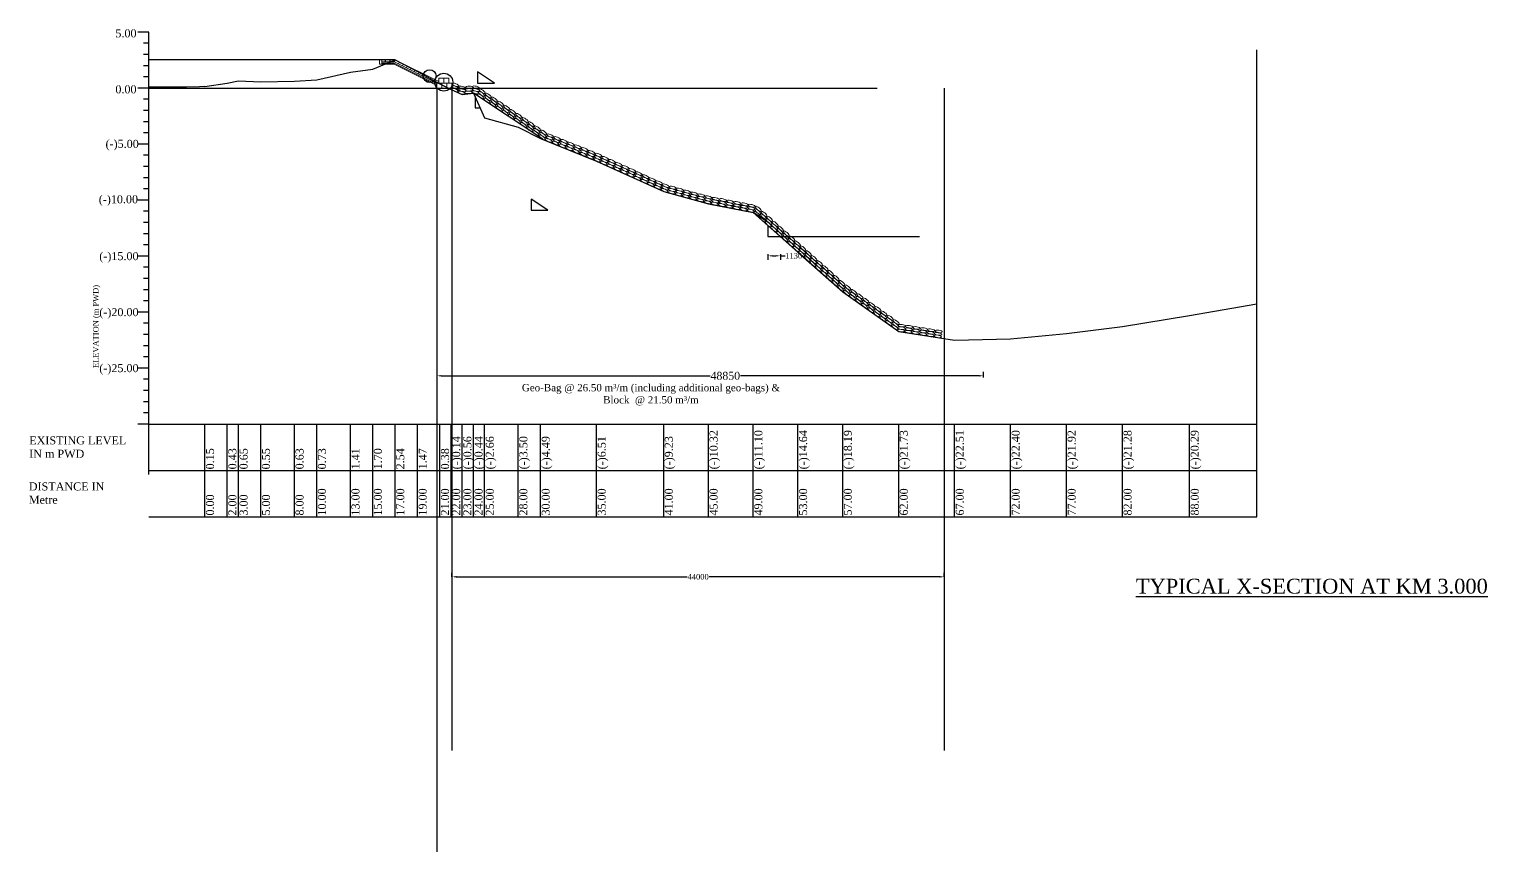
# Model space of a CAD drawing. Header units: metres. Extents: x -1354 to 3686, y -9962 to -7697.
# Drawn here: x 15.2 to 145.6, y -9279 to -9205.6 of the extents above; entities that cross this region are included whole.
import ezdxf

# ---------------------------------------------------------------- set-up
doc = ezdxf.new("R2010")
doc.units = ezdxf.units.M
doc.layers.add('LINE', color=7, linetype='Continuous')
doc.styles.add('liza', font='times.ttf', dxfattribs={"height": 2})
doc.styles.get("Standard").update_dxf_attribs({"font": 'times.ttf'})
doc.dimstyles.get("Standard").update_dxf_attribs({"dimtxt": 0.5, "dimasz": 0.4075, "dimexe": 0.364, "dimexo": 0.219, "dimgap": 0.09, "dimtad": 0, "dimdec": 0, "dimlfac": 1000, "dimzin": 0, "dimdsep": 46, "dimtxsty": 'Standard', "dimcen": 0.09, "dimadec": 0, "dimazin": 0, "dimtfac": 1, "dimtdec": 0, "dimtofl": 0, "dimtmove": 0, "dimatfit": 3, "dimfxl": 1, "dimtolj": 1, "dimtzin": 0, "dimarcsym": 0})

# ---------------------------------------------------------------- blocks, each defined once
blk = doc.blocks.new('*D457')
at = {"color": 0, "lineweight": -2, "ltscale": 0.5}
for p, q in [((81.25, -9225.68), (81.25, -9226.19)), ((81.66, -9225.83), (81.97, -9225.83)), ((82.38, -9225.68), (82.38, -9226.19)), ((82.38, -9225.83), (82.79, -9225.83))]:
    blk.add_line(p, q, dxfattribs=at)
at = {"color": 0, "linetype": 'Continuous', "lineweight": -3, "ltscale": 0.5}
for points in [[(81.66, -9225.76), (81.66, -9225.89), (81.25, -9225.83)], [(81.97, -9225.76), (81.97, -9225.89), (82.38, -9225.83)]]:
    blk.add_solid(points, dxfattribs=at)
at = {"layer": 'Defpoints', "color": 0, "linetype": 'Continuous', "lineweight": -3, "ltscale": 0.5}
for p in [(81.25, -9224.11), (82.38, -9224.11), (82.38, -9225.83)]:
    blk.add_point(p, dxfattribs=at)
at = {"color": 0, "linetype": 'Continuous', "lineweight": -3, "ltscale": 0.5, "insert": (83.56, -9225.83), "char_height": 0.5, "attachment_point": 5}
blk.add_mtext('\\A1;1130', dxfattribs=at)
blk = doc.blocks.new('*D458')
at = {"color": 0, "lineweight": -2, "ltscale": 0.5}
for p, q in [((51.67, -9236.39), (51.67, -9236.9)), ((52.08, -9236.54), (76.1, -9236.54)), ((100.11, -9236.54), (78.81, -9236.54)), ((100.52, -9236.69), (100.52, -9236.18))]:
    blk.add_line(p, q, dxfattribs=at)
at = {"color": 0, "linetype": 'Continuous', "lineweight": -3, "ltscale": 0.5}
for points in [[(52.08, -9236.47), (52.08, -9236.61), (51.67, -9236.54)], [(100.11, -9236.47), (100.11, -9236.61), (100.52, -9236.54)]]:
    blk.add_solid(points, dxfattribs=at)
at = {"layer": 'Defpoints', "color": 0, "linetype": 'Continuous', "lineweight": -3, "ltscale": 0.5}
for p in [(51.67, -9235.88), (100.52, -9236.54), (100.52, -9240.85)]:
    blk.add_point(p, dxfattribs=at)
at = {"color": 0, "linetype": 'Continuous', "lineweight": -3, "ltscale": 0.5, "insert": (77.45, -9236.54), "char_height": 0.5, "attachment_point": 5}
blk.add_mtext('\\A1;{\\H1.4x;48850}', dxfattribs=at)
blk = doc.blocks.new('*D459')
at = {"color": 0, "lineweight": -2, "ltscale": 0.5}
for p, q in [((53.02, -9254.49), (53.02, -9254.12)), ((53.43, -9254.49), (74.03, -9254.49)), ((96.61, -9254.49), (76.02, -9254.49)), ((97.02, -9254.49), (97.02, -9254.12))]:
    blk.add_line(p, q, dxfattribs=at)
at = {"color": 0, "linetype": 'Continuous', "lineweight": -3, "ltscale": 0.5}
for points in [[(53.43, -9254.42), (53.43, -9254.56), (53.02, -9254.49)], [(96.61, -9254.42), (96.61, -9254.56), (97.02, -9254.49)]]:
    blk.add_solid(points, dxfattribs=at)
at = {"layer": 'Defpoints', "color": 0, "linetype": 'Continuous', "lineweight": -3, "ltscale": 0.5}
for p in [(53.02, -9254.49), (97.02, -9254.49), (97.02, -9254.49)]:
    blk.add_point(p, dxfattribs=at)
at = {"color": 0, "linetype": 'Continuous', "lineweight": -3, "ltscale": 0.5, "insert": (75.02, -9254.49), "char_height": 0.5, "attachment_point": 5}
blk.add_mtext('\\A1;44000', dxfattribs=at)

msp = doc.modelspace()

# ---------------------------------------------------------------- linework, layer by layer
at = {"color": 0, "lineweight": -2}
for p, q in [((25.94167, -9205.850709), (24.94167, -9205.850709)), ((25.94167, -9206.850709), (25.44167, -9206.850709)), ((25.94167, -9245.350709), (25.94167, -9205.850709)), ((25.94167, -9207.850709), (25.44167, -9207.850709)), ((25.94167, -9208.850709), (25.44167, -9208.850709)), ((25.94167, -9209.850709), (25.44167, -9209.850709)), ((25.94167, -9210.850709), (24.94167, -9210.850709)), ((25.94167, -9211.850709), (25.44167, -9211.850709)), ((25.94167, -9212.850709), (25.44167, -9212.850709)), ((25.94167, -9213.850709), (25.44167, -9213.850709)), ((25.94167, -9215.850709), (24.94167, -9215.850709)), ((25.94167, -9214.850709), (25.44167, -9214.850709)), ((25.94167, -9216.850709), (25.44167, -9216.850709)), ((25.94167, -9217.850709), (25.44167, -9217.850709)), ((25.94167, -9218.850709), (25.44167, -9218.850709)), ((25.94167, -9219.850709), (25.44167, -9219.850709)), ((25.94167, -9220.850709), (24.94167, -9220.850709)), ((25.94167, -9221.850709), (25.44167, -9221.850709)), ((25.94167, -9222.850709), (25.44167, -9222.850709)), ((25.94167, -9223.850709), (25.44167, -9223.850709)), ((25.94167, -9224.850709), (25.44167, -9224.850709)), ((25.94167, -9225.850709), (24.94167, -9225.850709)), ((25.94167, -9226.850709), (25.44167, -9226.850709)), ((25.94167, -9227.850709), (25.44167, -9227.850709)), ((25.94167, -9228.850709), (25.44167, -9228.850709)), ((25.94167, -9229.850709), (25.44167, -9229.850709)), ((25.94167, -9230.850709), (24.94167, -9230.850709)), ((25.94167, -9231.850709), (25.44167, -9231.850709)), ((25.94167, -9232.850709), (25.44167, -9232.850709)), ((25.94167, -9233.850709), (25.44167, -9233.850709)), ((25.94167, -9234.850709), (25.44167, -9234.850709)), ((25.94167, -9235.850709), (24.94167, -9235.850709)), ((25.94167, -9236.850709), (25.44167, -9236.850709)), ((25.94167, -9237.850709), (25.44167, -9237.850709)), ((25.94167, -9238.850709), (25.44167, -9238.850709)), ((25.94167, -9239.850709), (25.44167, -9239.850709)), ((25.94167, -9240.850709), (24.94167, -9240.850709)), ((25.94167, -9240.850709), (124.94167, -9240.850709)), ((30.94167, -9249.118424), (30.94167, -9240.850709)), ((32.94167, -9249.118424), (32.94167, -9240.850709)), ((33.94167, -9249.118424), (33.94167, -9240.850709)), ((35.94167, -9249.118424), (35.94167, -9240.850709)), ((38.94167, -9249.118424), (38.94167, -9240.850709)), ((40.94167, -9249.118424), (40.94167, -9240.850709)), ((43.94167, -9249.118424), (43.94167, -9240.850709)), ((45.94167, -9249.118424), (45.94167, -9240.850709)), ((47.94167, -9249.118424), (47.94167, -9240.850709)), ((49.94167, -9249.118424), (49.94167, -9240.850709)), ((51.94167, -9249.118424), (51.94167, -9240.850709)), ((52.94167, -9249.118424), (52.94167, -9240.850709)), ((53.94167, -9249.118424), (53.94167, -9240.850709)), ((54.94167, -9249.118424), (54.94167, -9240.850709)), ((55.94167, -9249.118424), (55.94167, -9240.850709)), ((58.94167, -9249.118424), (58.94167, -9240.850709)), ((60.94167, -9249.118424), (60.94167, -9240.850709)), ((65.94167, -9249.118424), (65.94167, -9240.850709)), ((71.94167, -9249.118424), (71.94167, -9240.850709)), ((75.94167, -9249.118424), (75.94167, -9240.850709)), ((79.94167, -9249.118424), (79.94167, -9240.850709)), ((83.94167, -9249.118424), (83.94167, -9240.850709)), ((87.94167, -9249.118424), (87.94167, -9240.850709)), ((92.94167, -9249.118424), (92.94167, -9240.850709)), ((97.94167, -9249.118424), (97.94167, -9240.850709)), ((102.94167, -9249.118424), (102.94167, -9240.850709)), ((107.94167, -9249.118424), (107.94167, -9240.850709)), ((112.94167, -9249.118424), (112.94167, -9240.850709)), ((118.94167, -9249.118424), (118.94167, -9240.850709)), ((124.94167, -9249.118424), (124.94167, -9244.618424)), ((25.94167, -9244.996337), (124.94167, -9244.996337)), ((25.94167, -9249.118424), (124.94167, -9249.118424))]:
    msp.add_line(p, q, dxfattribs=at)
at = {"color": 0, "linetype": 'Continuous', "lineweight": -3, "ltscale": 0.5}
for p, q in [((124.94167, -9249.118424), (124.94167, -9207.436756)), ((46.54167, -9208.312709), (25.94167, -9208.312709)), ((47.94167, -9208.312709), (46.54167, -9208.312709)), ((47.094456, -9208.512709), (47.094456, -9208.312709)), ((47.494456, -9208.512709), (47.494456, -9208.312709)), ((47.894456, -9208.512709), (47.894456, -9208.312709)), ((55.315597, -9209.405856), (55.315597, -9210.405856)), ((56.815597, -9210.405856), (55.315597, -9209.405856)), ((29.306153, -9210.759999), (26.845677, -9210.78039)), ((30.472736, -9210.750331), (29.306153, -9210.759999)), ((30.94167, -9210.698709), (30.472736, -9210.750331)), ((55.315597, -9210.405856), (56.815597, -9210.405856)), ((26.845677, -9210.78039), (25.94167, -9210.78039)), ((25.94167, -9210.850709), (91.012657, -9210.850709)), ((51.67196, -9210.850709), (51.67196, -9279.044164)), ((53.02196, -9210.850709), (53.02196, -9270.012482)), ((61.139639, -9215.420689), (54.94167, -9211.288709)), ((55.083681, -9211.603975), (55.083681, -9212.603975)), ((97.02196, -9210.850709), (97.02196, -9270.012482)), ((55.083681, -9212.603975), (55.534132, -9212.603975)), ((60.098555, -9220.754957), (60.098555, -9221.754957)), ((61.598555, -9221.754957), (60.098555, -9220.754957)), ((60.098555, -9221.754957), (61.598555, -9221.754957)), ((81.44167, -9222.950709), (79.94167, -9221.950709)), ((81.249197, -9223.107871), (81.249197, -9224.107871)), ((81.249197, -9224.107871), (94.810326, -9224.107871))]:
    msp.add_line(p, q, dxfattribs=at)
at = {"linetype": 'ByBlock', "lineweight": 18, "ltscale": 0.5}
for p, q in [((46.54167, -9208.312709), (46.54167, -9208.712709)), ((46.74167, -9208.312709), (46.74167, -9208.712709)), ((47.894456, -9208.512709), (47.983899, -9208.333824)), ((48.252227, -9208.691595), (48.34167, -9208.512709)), ((48.609998, -9208.87048), (48.69944, -9208.691595)), ((48.929183, -9209.030073), (49.018626, -9208.851187)), ((49.286954, -9209.208958), (49.376397, -9209.030073)), ((49.644725, -9209.387844), (49.734167, -9209.208958)), ((50.002496, -9209.566729), (50.091938, -9209.387844)), ((50.002496, -9209.566729), (50.091938, -9209.387844)), ((50.360266, -9209.745615), (50.449709, -9209.566729)), ((50.718037, -9209.9245), (50.80748, -9209.745615)), ((50.718037, -9209.9245), (50.80748, -9209.745615)), ((51.075808, -9210.103385), (51.165251, -9209.9245)), ((51.075808, -9210.103385), (51.165251, -9209.9245)), ((51.075808, -9210.103385), (51.165251, -9209.9245)), ((51.433579, -9210.282271), (51.523022, -9210.103385))]:
    msp.add_line(p, q, dxfattribs=at)
at = {"linetype": 'ByBlock', "lineweight": 13, "ltscale": 0.5}
for p, q in [((47.847242, -9208.712709), (46.54167, -9208.712709)), ((47.894456, -9208.512709), (46.74167, -9208.512709)), ((47.870849, -9208.612709), (46.74167, -9208.612709)), ((51.67196, -9210.625068), (47.847242, -9208.712709)), ((51.67196, -9210.513265), (47.870849, -9208.612709)), ((51.67196, -9210.401462), (47.894456, -9208.512709)), ((51.855161, -9210.269455), (47.94167, -9208.312709))]:
    msp.add_line(p, q, dxfattribs=at)
at = {"color": 3, "linetype": 'Continuous', "lineweight": -3, "ltscale": 0.5}
msp.add_lwpolyline([(30.94167, -9210.698709), (32.94167, -9210.418709), (33.94167, -9210.198709), (35.94167, -9210.298709), (38.94167, -9210.218709), (40.94167, -9210.118709), (43.94167, -9209.435709), (45.94167, -9209.146709), (47.94167, -9208.312709), (49.94167, -9209.375709), (51.94167, -9210.468709), (52.94167, -9210.988709), (53.94167, -9211.408709), (54.94167, -9211.288709), (55.94167, -9213.508709), (58.94167, -9214.350709), (60.94167, -9215.340709), (65.94167, -9217.360709), (71.94167, -9220.080709), (75.94167, -9221.170709), (79.94167, -9221.950709), (83.94167, -9225.490709), (87.94167, -9229.040709), (92.94167, -9232.580709), (97.94167, -9233.360709), (102.94167, -9233.250709), (107.94167, -9232.770709), (112.94167, -9232.130709), (118.94167, -9231.140709), (124.94167, -9230.120709)], dxfattribs=at)
at = {"linetype": 'ByBlock', "lineweight": 18, "ltscale": 0.5}
for points in [[(51.67196, -9210.850709), (52.12196, -9210.850709), (52.12196, -9210.400709), (51.67196, -9210.400709)], [(51.855161, -9210.400709), (52.305161, -9210.400709), (52.305161, -9209.950709), (51.855161, -9209.950709)], [(52.12196, -9210.850709), (52.57196, -9210.850709), (52.57196, -9210.400709), (52.12196, -9210.400709)], [(52.305161, -9210.400709), (52.755161, -9210.400709), (52.755161, -9209.950709), (52.305161, -9209.950709)], [(52.57196, -9210.850709), (53.02196, -9210.850709), (53.02196, -9210.400709), (52.57196, -9210.400709)]]:
    msp.add_lwpolyline(points, close=True, dxfattribs=at)
at = {"color": 0, "linetype": 'ByBlock', "lineweight": 15, "ltscale": 0.5}
for centre, major_axis in [((53.330975, -9210.557718), (0.309014, -0.123432)), ((53.33552, -9210.796642), (0.309014, -0.123432)), ((53.933711, -9210.798768), (0.323352, -0.078537)), ((54.557268, -9210.788744), (0.332691, 0.006464)), ((55.187538, -9210.79704), (0.321267, -0.086675)), ((53.274689, -9211.009375), (0.309014, -0.123432)), ((53.877425, -9211.250425), (0.323352, -0.078537)), ((53.938255, -9211.037691), (0.323352, -0.078537)), ((54.486152, -9211.230712), (0.332691, 0.006464)), ((54.540953, -9211.00704), (0.332691, 0.006464)), ((55.112059, -9211.231922), (0.321267, -0.086675)), ((55.176289, -9211.024739), (0.321267, -0.086675)), ((55.576561, -9211.580603), (0.268997, -0.19587)), ((55.671761, -9211.368565), (0.268997, -0.19587)), ((55.719366, -9211.128814), (0.268997, -0.19587)), ((56.131186, -9211.950081), (0.268997, -0.19587)), ((56.218707, -9211.742281), (0.268997, -0.19587)), ((56.262829, -9211.506734), (0.268997, -0.19587)), ((56.681249, -9212.312803), (0.268997, -0.19587)), ((56.767781, -9212.105666), (0.268997, -0.19587)), ((56.818663, -9211.867007), (0.268997, -0.19587)), ((57.366141, -9212.234133), (0.268997, -0.19587)), ((57.228955, -9212.680559), (0.268997, -0.19587)), ((57.315259, -9212.472792), (0.268997, -0.19587)), ((57.777573, -9213.048811), (0.268997, -0.19587)), ((57.864333, -9212.838594), (0.268997, -0.19587)), ((57.915215, -9212.599936), (0.268997, -0.19587)), ((58.329385, -9213.420076), (0.268997, -0.19587)), ((58.408845, -9213.212078), (0.268997, -0.19587)), ((58.459727, -9212.973419), (0.268997, -0.19587)), ((58.95792, -9213.56596), (0.268997, -0.19587)), ((59.008802, -9213.327302), (0.268997, -0.19587)), ((58.87884, -9213.778528), (0.268997, -0.19587)), ((59.419094, -9214.143602), (0.268997, -0.19587)), ((59.505017, -9213.932557), (0.268997, -0.19587)), ((59.563945, -9213.701812), (0.268997, -0.19587)), ((59.969765, -9214.514768), (0.268997, -0.19587)), ((60.054091, -9214.305445), (0.268997, -0.19587)), ((60.113019, -9214.074699), (0.268997, -0.19587)), ((60.52036, -9214.877225), (0.268997, -0.19587)), ((60.605979, -9214.669525), (0.268997, -0.19587)), ((60.664907, -9214.43878), (0.268997, -0.19587)), ((61.212309, -9214.80627), (0.268997, -0.19587)), ((61.070955, -9215.244054), (0.268997, -0.19587)), ((61.153381, -9215.037016), (0.268997, -0.19587)), ((61.662231, -9215.511618), (0.313968, -0.110222)), ((61.748649, -9215.306566), (0.313968, -0.110222)), ((61.802213, -9215.094197), (0.313968, -0.110222)), ((62.277578, -9215.762434), (0.306829, -0.128766)), ((62.363996, -9215.557382), (0.306829, -0.128766)), ((62.41756, -9215.345013), (0.306829, -0.128766)), ((62.893007, -9216.010264), (0.306829, -0.128766)), ((62.979424, -9215.805212), (0.306829, -0.128766)), ((63.032988, -9215.592843), (0.306829, -0.128766)), ((63.5915, -9216.059433), (0.306829, -0.128766)), ((63.645064, -9215.847064), (0.306829, -0.128766)), ((64.261685, -9216.088636), (0.306829, -0.128766)), ((63.505083, -9216.264484), (0.306829, -0.128766)), ((64.121703, -9216.506057), (0.306829, -0.128766)), ((64.208121, -9216.301005), (0.306829, -0.128766)), ((64.742347, -9216.751636), (0.306829, -0.128766)), ((64.828764, -9216.546584), (0.306829, -0.128766)), ((64.879721, -9216.328354), (0.306829, -0.128766)), ((65.358967, -9217.005558), (0.306829, -0.128766)), ((65.445385, -9216.800506), (0.306829, -0.128766)), ((65.496341, -9216.582277), (0.306829, -0.128766)), ((65.978791, -9217.256401), (0.306829, -0.128766)), ((66.057684, -9217.051416), (0.306829, -0.128766)), ((66.108641, -9216.833186), (0.306829, -0.128766)), ((66.653594, -9217.327886), (0.306829, -0.128766)), ((66.704551, -9217.109657), (0.306829, -0.128766)), ((67.311934, -9217.379075), (0.306829, -0.128766)), ((66.574701, -9217.532872), (0.306829, -0.128766)), ((67.182084, -9217.80229), (0.306829, -0.128766)), ((67.260977, -9217.597305), (0.306829, -0.128766)), ((67.787082, -9218.075516), (0.306829, -0.128766)), ((67.865976, -9217.87053), (0.306829, -0.128766)), ((67.916933, -9217.652301), (0.306829, -0.128766)), ((68.391634, -9218.348411), (0.306829, -0.128766)), ((68.470528, -9218.143425), (0.306829, -0.128766)), ((68.521484, -9217.925195), (0.306829, -0.128766)), ((68.987023, -9218.618226), (0.306829, -0.128766)), ((69.065916, -9218.41324), (0.306829, -0.128766)), ((69.116873, -9218.195011), (0.306829, -0.128766)), ((69.673299, -9218.691929), (0.306829, -0.128766)), ((69.710176, -9218.474627), (0.306829, -0.128766)), ((70.320911, -9218.744244), (0.306829, -0.128766)), ((69.594406, -9218.896915), (0.306829, -0.128766)), ((70.205141, -9219.166532), (0.306829, -0.128766)), ((70.284034, -9218.961546), (0.306829, -0.128766)), ((70.797624, -9219.442903), (0.306829, -0.128766)), ((70.876517, -9219.237917), (0.306829, -0.128766)), ((70.913394, -9219.020615), (0.306829, -0.128766)), ((71.405006, -9219.715434), (0.306829, -0.128766)), ((71.4839, -9219.510448), (0.306829, -0.128766)), ((71.520776, -9219.293145), (0.306829, -0.128766)), ((72.019094, -9219.982335), (0.306829, -0.128766)), ((72.07616, -9219.77778), (0.306829, -0.128766)), ((72.113036, -9219.560478), (0.306829, -0.128766)), ((72.706574, -9219.95738), (0.322526, -0.081864)), ((72.743451, -9219.740078), (0.322526, -0.081864)), ((73.377653, -9219.912682), (0.322526, -0.081864)), ((72.649509, -9220.161936), (0.322526, -0.081864)), ((73.283711, -9220.334539), (0.322526, -0.081864)), ((73.340776, -9220.129984), (0.322526, -0.081864)), ((73.922383, -9220.513864), (0.322526, -0.081864)), ((73.979448, -9220.309309), (0.322526, -0.081864)), ((74.016325, -9220.092007), (0.322526, -0.081864)), ((74.571633, -9220.687925), (0.322526, -0.081864)), ((74.628699, -9220.48337), (0.322526, -0.081864)), ((74.665575, -9220.266067), (0.322526, -0.081864)), ((75.213956, -9220.860098), (0.322526, -0.081864)), ((75.271021, -9220.655543), (0.322526, -0.081864)), ((75.307898, -9220.438241), (0.322526, -0.081864)), ((75.855235, -9221.036775), (0.322526, -0.081864)), ((75.911257, -9220.8203), (0.322526, -0.081864)), ((75.948134, -9220.602997), (0.322526, -0.081864)), ((76.501804, -9221.173917), (0.322526, -0.081864)), ((76.557826, -9220.957442), (0.322526, -0.081864)), ((76.594703, -9220.74014), (0.322526, -0.081864)), ((77.1442, -9221.285267), (0.322526, -0.081864)), ((77.200223, -9221.068792), (0.322526, -0.081864)), ((77.2371, -9220.85149), (0.322526, -0.081864)), ((77.846792, -9221.205935), (0.322526, -0.081864)), ((77.887393, -9220.988301), (0.322526, -0.081864)), ((78.488146, -9221.332548), (0.322526, -0.081864)), ((78.528747, -9221.114915), (0.322526, -0.081864)), ((79.170324, -9221.234343), (0.322526, -0.081864)), ((77.790769, -9221.42241), (0.322526, -0.081864)), ((78.432123, -9221.549023), (0.322526, -0.081864)), ((79.0737, -9221.668452), (0.322526, -0.081864)), ((79.129723, -9221.451977), (0.322526, -0.081864)), ((79.716246, -9221.793576), (0.322526, -0.081864)), ((79.772269, -9221.577101), (0.322526, -0.081864)), ((79.818755, -9221.360063), (0.322526, -0.081864)), ((80.285147, -9222.106838), (0.250785, -0.218705)), ((80.346161, -9221.871358), (0.250785, -0.218705)), ((80.402258, -9221.632997), (0.250785, -0.218705)), ((80.785625, -9222.549323), (0.250785, -0.218705)), ((80.846639, -9222.313843), (0.250785, -0.218705)), ((80.901693, -9222.075019), (0.250785, -0.218705)), ((81.348979, -9222.757487), (0.250785, -0.218705)), ((81.404033, -9222.518663), (0.250785, -0.218705)), ((81.287965, -9222.992967), (0.250785, -0.218705)), ((81.78822, -9223.4383), (0.250785, -0.218705)), ((81.849234, -9223.20282), (0.250785, -0.218705)), ((81.904288, -9222.963996), (0.250785, -0.218705)), ((82.285122, -9223.875488), (0.250785, -0.218705)), ((82.346136, -9223.640008), (0.250785, -0.218705)), ((82.40119, -9223.401184), (0.250785, -0.218705)), ((82.89757, -9223.837179), (0.250785, -0.218705)), ((82.785078, -9224.318437), (0.250785, -0.218705)), ((82.846092, -9224.082957), (0.250785, -0.218705)), ((83.280341, -9224.758737), (0.250785, -0.218705)), ((83.343292, -9224.521502), (0.250785, -0.218705)), ((83.39477, -9224.275725), (0.250785, -0.218705)), ((83.783799, -9225.206752), (0.250785, -0.218705)), ((83.84675, -9224.969517), (0.250785, -0.218705)), ((83.898228, -9224.72374), (0.250785, -0.218705)), ((84.396471, -9225.162318), (0.250785, -0.218705)), ((84.282042, -9225.64533), (0.250785, -0.218705)), ((84.344993, -9225.408095), (0.250785, -0.218705)), ((84.776412, -9226.083809), (0.250785, -0.218705)), ((84.839362, -9225.846574), (0.250785, -0.218705)), ((84.890841, -9225.600797), (0.250785, -0.218705)), ((85.267279, -9226.524739), (0.250785, -0.218705)), ((85.33023, -9226.287504), (0.250785, -0.218705)), ((85.381708, -9226.041726), (0.250785, -0.218705)), ((85.879132, -9226.479709), (0.250785, -0.218705)), ((85.764703, -9226.962721), (0.250785, -0.218705)), ((85.827654, -9226.725486), (0.250785, -0.218705)), ((86.26451, -9227.405206), (0.250785, -0.218705)), ((86.327461, -9227.167971), (0.250785, -0.218705)), ((86.373948, -9226.918883), (0.250785, -0.218705)), ((86.76037, -9227.844414), (0.250785, -0.218705)), ((86.826673, -9227.609563), (0.250785, -0.218705)), ((86.87316, -9227.360474), (0.250785, -0.218705)), ((87.372967, -9227.805145), (0.250785, -0.218705)), ((87.260177, -9228.289085), (0.250785, -0.218705)), ((87.32648, -9228.054233), (0.250785, -0.218705)), ((87.762518, -9228.732563), (0.250785, -0.218705)), ((87.828821, -9228.497712), (0.250785, -0.218705)), ((87.875308, -9228.248624), (0.250785, -0.218705)), ((88.282365, -9229.138462), (0.250785, -0.218705)), ((88.348668, -9228.903611), (0.250785, -0.218705)), ((88.395155, -9228.654522), (0.250785, -0.218705)), ((88.926674, -9229.041762), (0.267653, -0.197704)), ((88.813884, -9229.525701), (0.267653, -0.197704)), ((88.880187, -9229.29085), (0.267653, -0.197704)), ((89.356826, -9229.905972), (0.267653, -0.197704)), ((89.423129, -9229.671121), (0.267653, -0.197704)), ((89.469616, -9229.422033), (0.267653, -0.197704)), ((89.898278, -9230.289819), (0.267653, -0.197704)), ((89.964581, -9230.054968), (0.267653, -0.197704)), ((90.011068, -9229.80588), (0.267653, -0.197704)), ((90.505884, -9230.439047), (0.267653, -0.197704)), ((90.546709, -9230.197442), (0.267653, -0.197704)), ((90.439581, -9230.673898), (0.267653, -0.197704)), ((90.982224, -9231.054567), (0.267653, -0.197704)), ((91.048528, -9230.819716), (0.267653, -0.197704)), ((91.089353, -9230.57811), (0.267653, -0.197704)), ((91.51727, -9231.436957), (0.267653, -0.197704)), ((91.583573, -9231.202106), (0.267653, -0.197704)), ((91.624398, -9230.960501), (0.267653, -0.197704)), ((92.066022, -9231.823188), (0.267653, -0.197704)), ((92.132326, -9231.588337), (0.267653, -0.197704)), ((92.173151, -9231.346732), (0.267653, -0.197704)), ((92.710356, -9231.738327), (0.267653, -0.197704)), ((92.607102, -9232.209386), (0.267653, -0.197704)), ((92.669531, -9231.979932), (0.267653, -0.197704)), ((93.146526, -9232.502246), (0.329816, -0.044115)), ((93.186978, -9232.286499), (0.329816, -0.044115)), ((93.231975, -9232.061515), (0.329816, -0.044115)), ((93.800168, -9232.602125), (0.328516, -0.052938)), ((93.840621, -9232.386378), (0.328516, -0.052938)), ((93.885618, -9232.161394), (0.328516, -0.052938)), ((94.458061, -9232.707614), (0.328516, -0.052938)), ((94.498513, -9232.491868), (0.328516, -0.052938)), ((94.54351, -9232.266883), (0.328516, -0.052938)), ((95.114761, -9232.811547), (0.328516, -0.052938)), ((95.155214, -9232.595801), (0.328516, -0.052938)), ((95.200211, -9232.370817), (0.328516, -0.052938)), ((95.770717, -9232.915149), (0.328516, -0.052938)), ((95.811169, -9232.699403), (0.328516, -0.052938)), ((95.856166, -9232.474418), (0.328516, -0.052938)), ((96.426747, -9233.014976), (0.328516, -0.052938)), ((96.467199, -9232.79923), (0.328516, -0.052938)), ((96.512196, -9232.574246), (0.328516, -0.052938))]:
    msp.add_ellipse(centre, major_axis=major_axis, ratio=0.3297157707, dxfattribs=at)
at = {"layer": 'LINE', "color": 0, "linetype": 'ByBlock', "lineweight": -3, "ltscale": 0.5}
for centre, radius in [((51.034399, -9209.778562), 0.574705), ((52.295282, -9210.316153), 0.797365)]:
    msp.add_circle(centre, radius, dxfattribs=at)

# ---------------------------------------------------------------- texts
at = {"color": 0, "lineweight": -2, "char_height": 0.715, "attachment_point": 1}
for s, insert, width in [('5.00', (22.94167, -9205.600709), 2), ('0.00', (22.94167, -9210.600709), 2), ('(-)5.00', (22.063881, -9215.468136), 2), ('(-)10.00', (21.459754, -9220.419199), 2), ('(-)15.00', (21.505453, -9225.497273), 2), ('(-)20.00', (21.505453, -9230.497273), 2), ('(-)25.00', (21.505453, -9235.497273), 2), ('EXISTING LEVEL IN m PWD', (15.245054, -9241.949232), 8.82203068), ('DISTANCE IN Metre', (15.207317, -9246.060151), 6.93160649)]:
    msp.add_mtext(s, dxfattribs=dict(at, insert=insert, width=width))
at = {"color": 3, "linetype": 'Continuous', "lineweight": -3, "ltscale": 0.5, "insert": (20.94167, -9235.850709), "char_height": 0.5, "width": 10, "attachment_point": 1, "rotation": 90, "style": 'liza'}
msp.add_mtext('ELEVATION (m PWD)', dxfattribs=at)
at = {"color": 0, "lineweight": -2, "char_height": 0.715, "width": 2.15, "attachment_point": 1, "rotation": 90}
for s, insert in [('(-)0.14', (53.04167, -9244.896337)), ('(-)0.56', (54.04167, -9244.896337)), ('(-)0.44', (55.04167, -9244.896337)), ('(-)2.66', (56.04167, -9244.896337)), ('(-)3.50', (59.04167, -9244.896337)), ('(-)4.49', (61.04167, -9244.896337)), ('(-)6.51', (66.04167, -9244.896337)), ('(-)9.23', (72.04167, -9244.896337)), ('(-)10.32', (76.04167, -9244.896337)), ('(-)11.10', (80.04167, -9244.896337)), ('(-)14.64', (84.04167, -9244.896337)), ('(-)18.19', (88.04167, -9244.896337)), ('(-)21.73', (93.04167, -9244.896337)), ('(-)22.51', (98.04167, -9244.896337)), ('(-)22.40', (103.04167, -9244.896337)), ('(-)21.92', (108.04167, -9244.896337)), ('(-)21.28', (113.04167, -9244.896337)), ('(-)20.29', (119.04167, -9244.896337)), ('0.15', (31.04167, -9244.896337)), ('0.43', (33.04167, -9244.896337)), ('0.65', (34.04167, -9244.896337)), ('0.55', (36.04167, -9244.896337)), ('0.63', (39.04167, -9244.896337)), ('0.73', (41.04167, -9244.896337)), ('1.41', (44.04167, -9244.896337)), ('1.70', (46.04167, -9244.896337)), ('2.54', (48.04167, -9244.896337)), ('1.47', (50.04167, -9244.896337)), ('0.38', (52.04167, -9244.896337)), ('0.00', (31.04167, -9249.018424)), ('2.00', (33.04167, -9249.018424)), ('3.00', (34.04167, -9249.018424)), ('5.00', (36.04167, -9249.018424)), ('8.00', (39.04167, -9249.018424)), ('10.00', (41.04167, -9249.018424)), ('13.00', (44.04167, -9249.018424)), ('15.00', (46.04167, -9249.018424)), ('17.00', (48.04167, -9249.018424)), ('19.00', (50.04167, -9249.018424)), ('21.00', (52.04167, -9249.018424)), ('22.00', (53.04167, -9249.018424)), ('23.00', (54.04167, -9249.018424)), ('24.00', (55.04167, -9249.018424)), ('25.00', (56.04167, -9249.018424)), ('28.00', (59.04167, -9249.018424)), ('30.00', (61.04167, -9249.018424)), ('35.00', (66.04167, -9249.018424)), ('41.00', (72.04167, -9249.018424)), ('45.00', (76.04167, -9249.018424)), ('49.00', (80.04167, -9249.018424)), ('53.00', (84.04167, -9249.018424)), ('57.00', (88.04167, -9249.018424)), ('62.00', (93.04167, -9249.018424)), ('67.00', (98.04167, -9249.018424)), ('72.00', (103.04167, -9249.018424)), ('77.00', (108.04167, -9249.018424)), ('82.00', (113.04167, -9249.018424)), ('88.00', (119.04167, -9249.018424))]:
    msp.add_mtext(s, dxfattribs=dict(at, insert=insert))
at = {"color": 0, "linetype": 'ByBlock', "lineweight": 30, "insert": (114.140102, -9254.660309), "char_height": 1.32684107, "width": 81.78181267, "attachment_point": 1}
msp.add_mtext('{\\LTYPICAL X-SECTION AT KM 3.000}', dxfattribs=at)
at = {"layer": 'LINE', "color": 0, "linetype": 'ByBlock', "lineweight": -3, "ltscale": 0.5, "insert": (70.803609, -9237.273034), "char_height": 0.65, "width": 26.79233381, "attachment_point": 2}
msp.add_mtext('Geo-Bag @ 26.50 m³/m (including additional geo-bags) &\\PBlock  @ 21.50 m³/m ', dxfattribs=at)

# ---------------------------------------------------------------- dimensions: what is measured, and where the dimension line sits
at = {"color": 0, "linetype": 'Continuous', "lineweight": -3, "ltscale": 0.5}
for base, p1, p2, picture, middle in [((82.379141, -9225.826455), (81.249197, -9224.107871), (82.379141, -9224.107871), '*D457', (83.558508, -9225.826455)), ((97.02196, -9254.487383), (53.02196, -9254.487383), (97.02196, -9254.487383), '*D459', (75.02196, -9254.487383))]:
    dim = msp.add_linear_dim(base=base, p1=p1, p2=p2, dimstyle='Standard', override={"dimfxl": 0.15, "dimfxlon": 1}, dxfattribs=at)
    dim.commit()
    dim.dimension.update_dxf_attribs({"geometry": picture, "text_midpoint": middle})
dim = msp.add_linear_dim(base=(100.52196, -9236.539678), p1=(51.67196, -9235.882966), p2=(100.52196, -9240.850709), text='{\\H1.4x;<>}', dimstyle='Standard', override={"dimfxl": 0.15, "dimfxlon": 1}, dxfattribs=at)
dim.commit()
dim.dimension.update_dxf_attribs({"geometry": '*D458', "text_midpoint": (77.452462, -9236.539678), "dimtype": 160})

doc.saveas('drawing.dxf')
